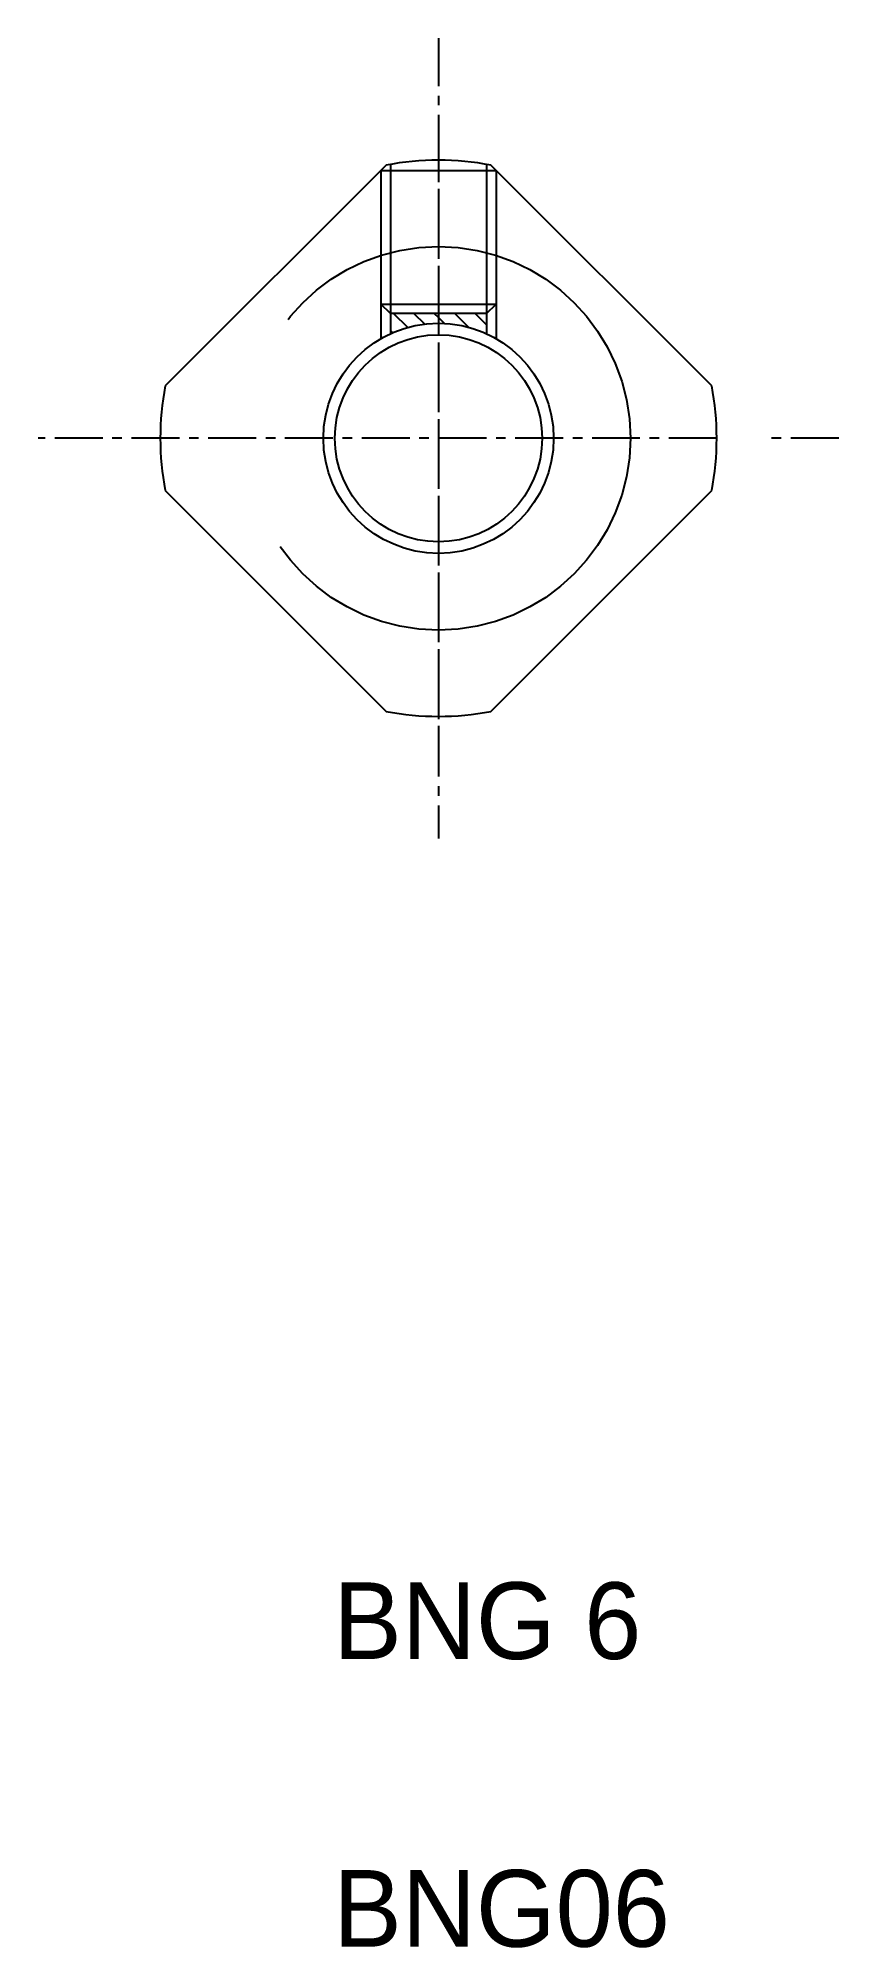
# Model space of a CAD drawing. Extents: x 103.1 to 167.9, y 80.2 to 130.
# Drawn here: x 103.08 to 123.94, y 80.22 to 130 of the extents above.
import ezdxf

# ---------------------------------------------------------------- set-up
doc = ezdxf.new("R2010")
doc.units = 0
doc.linetypes.add('CENTER', pattern=[2, 1.25, -0.25, 0.25, -0.25])
doc.linetypes.add('DASHED', pattern=[19.05, 12.7, -6.35])
doc.layers.get('0').update_dxf_attribs({"linetype": 'CONTINUOUS'})
doc.layers.add('CENTER', color=1, linetype='CENTER')

# ---------------------------------------------------------------- blocks, each defined once
blk = doc.blocks.new('*X26')
at = {"color": 0}
for p, q in [((39.76, 47.214), (39.401, 47.573)), ((40.203, 47.302), (39.931, 47.573)), ((40.562, 47.472), (40.461, 47.573)), ((40.715, 47.32), (40.562, 47.472)), ((41.346, 47.219), (40.992, 47.573)), ((41.812, 47.283), (41.522, 47.573)), ((39.368, 47.076), (39.312, 47.132))]:
    blk.add_line(p, q, dxfattribs=at)

msp = doc.modelspace()

# ---------------------------------------------------------------- linework, layer by layer
at = {"color": 3, "linetype": 'DASHED'}
for p, q in [((112.008, 126.553), (115.008, 126.553)), ((112.008, 126.553), (112.008, 122.166)), ((112.258, 126.709), (112.258, 122.295)), ((114.758, 126.709), (114.758, 122.295)), ((115.008, 126.553), (115.008, 122.166)), ((112.008, 123.068), (115.008, 123.068)), ((112.258, 122.818), (112.008, 123.068)), ((114.758, 122.818), (115.008, 123.068)), ((114.758, 122.818), (112.258, 122.818))]:
    msp.add_line(p, q, dxfattribs=at)
for points in [[(112.143, 126.688), (106.388, 120.933)], [(120.628, 120.933), (114.873, 126.688)], [(106.388, 118.203), (112.143, 112.447)], [(114.873, 112.447), (120.628, 118.203)]]:
    msp.add_lwpolyline(points)
msp.add_circle((113.508, 119.568), 5, dxfattribs=at)
at = {"color": 3}
msp.add_circle((113.508, 119.568), 3, dxfattribs=at)
msp.add_circle((113.508, 119.568), 2.7)
for start, end in [(79.1484, 100.8516), (169.1484, 190.8516), (349.1484, 10.8516), (259.1484, 280.8516)]:
    msp.add_arc((113.508, 119.568), 7.25, start, end)
at = {"layer": 'CENTER', "color": 1, "linetype": 'CENTER'}
for p, q in [((113.508, 129.999), (113.508, 109.137)), ((113.508, 127.568), (113.508, 111.568)), ((120.758, 119.568), (103.077, 119.568)), ((123.939, 119.568), (121.993, 119.568))]:
    msp.add_line(p, q, dxfattribs=at)

# ---------------------------------------------------------------- block references
at = {"color": 3, "linetype": 'CONTINUOUS'}
msp.add_blockref('*X26', (72.946, 75.244), dxfattribs=at)

# ---------------------------------------------------------------- texts
for s, p in [('BNG 6', (110.767, 87.744)), ('BNG06', (110.767, 80.244))]:
    msp.add_text(s, height=2).set_placement(p)

doc.saveas('drawing.dxf')
